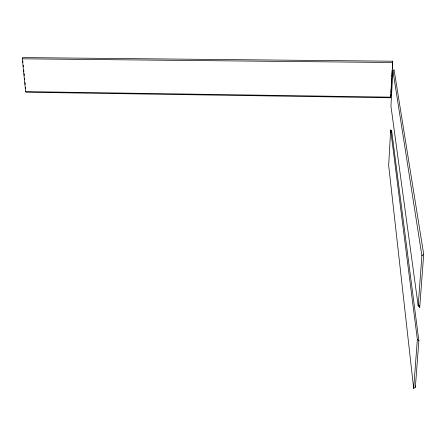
<?xml version="1.0" encoding="UTF-8"?>
<svg xmlns="http://www.w3.org/2000/svg" width="446" height="446" viewBox="0 0 446 446"><rect width="100%" height="100%" fill="white"/><g stroke="black" fill="none" stroke-linecap="round" stroke-linejoin="round"><path stroke-width="0.67" d="M392.692 62.518L392.697 61.208L22.49 57.584L22.3 58.816L25.623 91.608L25.991 92.216L390.668 97.785L392.692 62.518L22.3 58.816M390.668 97.785L390.858 94.335M390.936 92.952L391.739 78.463M391.817 77.08L392.196 70.184M392.274 68.801L392.697 61.208M392.909 70.68L390.936 106.036L418.181 305.889L419.736 307.361L423.7 254.287L394.052 69.665L392.909 70.68L421.894 255.686L418.181 305.889M390.663 129.92L388.667 165.421L413.676 388.416L415.365 387.217L418.872 340.816L391.672 130.912L390.663 129.92L417.344 339.384L413.676 388.416M391.594 132.284L391.672 130.912M421.894 255.686L423.7 254.287M25.623 91.608L390.768 97.15M417.344 339.384L418.872 340.816M419.446 305.293L419.736 307.361M415.209 385.835L415.365 387.217M22.835 61.046L22.98 62.434M23.259 65.205L23.398 66.588M23.75 70.05L23.889 71.438M24.101 73.518L24.307 75.591M24.591 78.362L24.731 79.75M25.009 82.521L25.221 84.595M25.5 87.366L25.639 88.754"/></g></svg>
